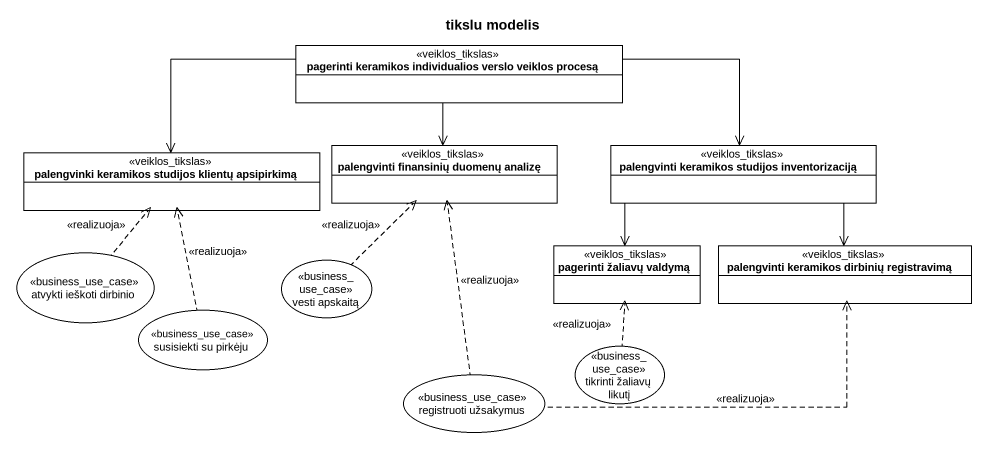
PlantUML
@startuml
title tikslu modelis
allowmixing
hide circle
hide empty members
class "pagerinti keramikos individualios verslo veiklos procesą" as pagerinti_keramikos <<veiklos_tikslas>>
class "palengvinti finansinių duomenų analizę" as palengvinti_finansinių <<veiklos_tikslas>>
class "palengvinti keramikos studijos inventorizaciją" as palengvinti_keramikos <<veiklos_tikslas>>
class "palengvinki keramikos studijos klientų apsipirkimą" as palengvinki_keramikos <<veiklos_tikslas>>
usecase "atvykti ieškoti dirbinio" as atvykti_ieškoti_dirbinio <<business_use_case>>
usecase "vesti apskaitą" as vesti_apskaitą <<business_use_case>>
class "pagerinti žaliavų valdymą" as pagerinti_žaliavų_valdymą <<veiklos_tikslas>>
class "palengvinti keramikos dirbinių registravimą" as palengvinti_keramikos_2 <<veiklos_tikslas>>
usecase "susisiekti su pirkėju" as susisiekti_su_pirkėju <<business_use_case>>
usecase "registruoti užsakymus" as registruoti_užsakymus <<business_use_case>>
usecase "tikrinti žaliavų likutį" as tikrinti_žaliavų_likutį <<business_use_case>>
pagerinti_keramikos --> palengvinti_finansinių
pagerinti_keramikos -right-> palengvinti_keramikos
pagerinti_keramikos -left-> palengvinki_keramikos
palengvinti_keramikos --> pagerinti_žaliavų_valdymą
palengvinti_keramikos --> palengvinti_keramikos_2
atvykti_ieškoti_dirbinio .up.> palengvinki_keramikos : <<realizuoja>>
vesti_apskaitą .up.> palengvinti_finansinių : <<realizuoja>>
susisiekti_su_pirkėju .up.> palengvinki_keramikos : <<realizuoja>>
registruoti_užsakymus .up.> palengvinti_finansinių : <<realizuoja>>
registruoti_užsakymus .right.> palengvinti_keramikos_2 : <<realizuoja>>
tikrinti_žaliavų_likutį .up.> pagerinti_žaliavų_valdymą : <<realizuoja>>
@enduml
